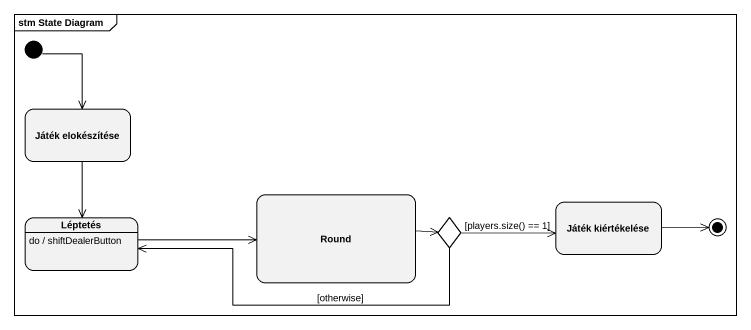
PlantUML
@startuml
mainframe stm State Diagram
hide empty description
state "Játék elokészítése" as Játék_elokészítése
state Round
state "Játék kiértékelése" as Játék_kiértékelése
state Léptetés
Léptetés : do / shiftDealerButton
state choice1 <<choice>>
[*] --> Játék_elokészítése
Játék_elokészítése --> Léptetés
Round -right-> choice1
Léptetés -right-> Round
choice1 -right-> Játék_kiértékelése : [players.size() == 1]
choice1 -left-> Léptetés : [otherwise]
Játék_kiértékelése -right-> [*]
@enduml
